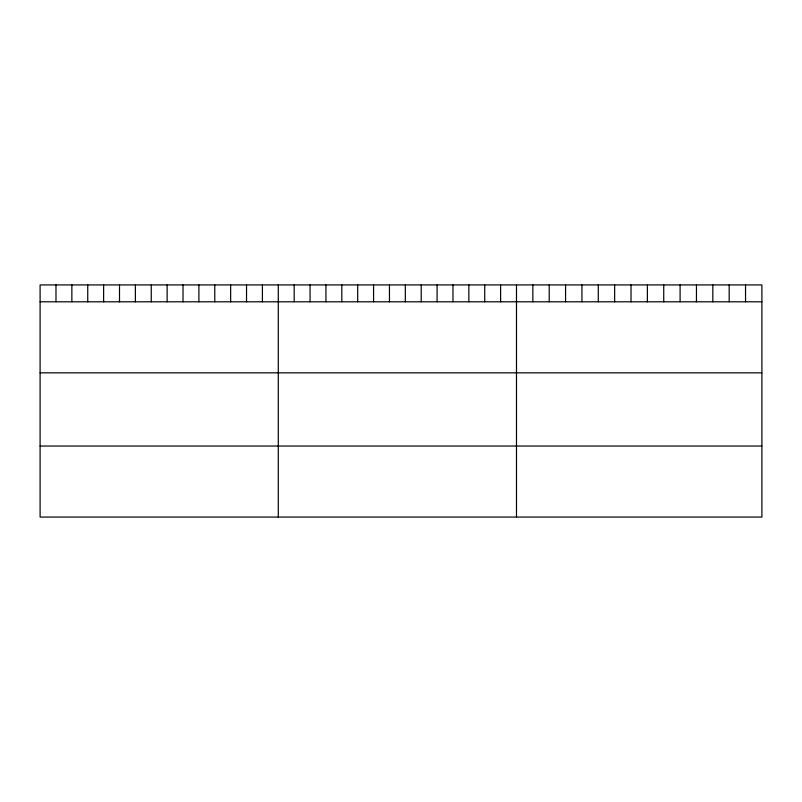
<?xml version="1.0" encoding="UTF-8"?>
<svg xmlns="http://www.w3.org/2000/svg" width="802" height="802" viewBox="0 0 802 802"><rect width="100%" height="100%" fill="white"/><g stroke="black" fill="none" stroke-linecap="round" stroke-linejoin="round"><path stroke-width="1.2" d="M761.9 301.803L761.9 517.069L40.1 517.069L40.1 284.931L761.9 284.931L761.9 301.803L40.1 301.803M40.1 372.84L761.9 372.84M40.1 446.032L761.9 446.032M745.539 284.931L745.539 301.803M729.178 284.931L729.178 301.803M712.818 284.931L712.818 301.803M696.457 284.931L696.457 301.803M680.096 284.931L680.096 301.803M663.735 284.931L663.735 301.803M647.374 284.931L647.374 301.803M631.014 284.931L631.014 301.803M614.653 284.931L614.653 301.803M598.292 284.931L598.292 301.803M581.931 284.931L581.931 301.803M565.57 284.931L565.57 301.803M549.21 284.931L549.21 301.803M532.849 284.931L532.849 301.803M516.488 284.931L516.488 517.069M500.608 284.931L500.608 301.803M484.729 284.931L484.729 301.803M468.849 284.931L468.849 301.803M452.97 284.931L452.97 301.803M437.09 284.931L437.09 301.803M421.21 284.931L421.21 301.803M405.331 284.931L405.331 301.803M389.451 284.931L389.451 301.803M373.572 284.931L373.572 301.803M357.692 284.931L357.692 301.803M341.812 284.931L341.812 301.803M325.933 284.931L325.933 301.803M310.053 284.931L310.053 301.803M294.174 284.931L294.174 301.803M278.294 284.931L278.294 517.069M262.414 284.931L262.414 301.803M246.535 284.931L246.535 301.803M230.655 284.931L230.655 301.803M214.776 284.931L214.776 301.803M198.896 284.931L198.896 301.803M183.016 284.931L183.016 301.803M167.137 284.931L167.137 301.803M151.257 284.931L151.257 301.803M135.378 284.931L135.378 301.803M119.498 284.931L119.498 301.803M103.618 284.931L103.618 301.803M87.739 284.931L87.739 301.803M71.859 284.931L71.859 301.803M55.98 284.931L55.98 301.803"/></g></svg>
